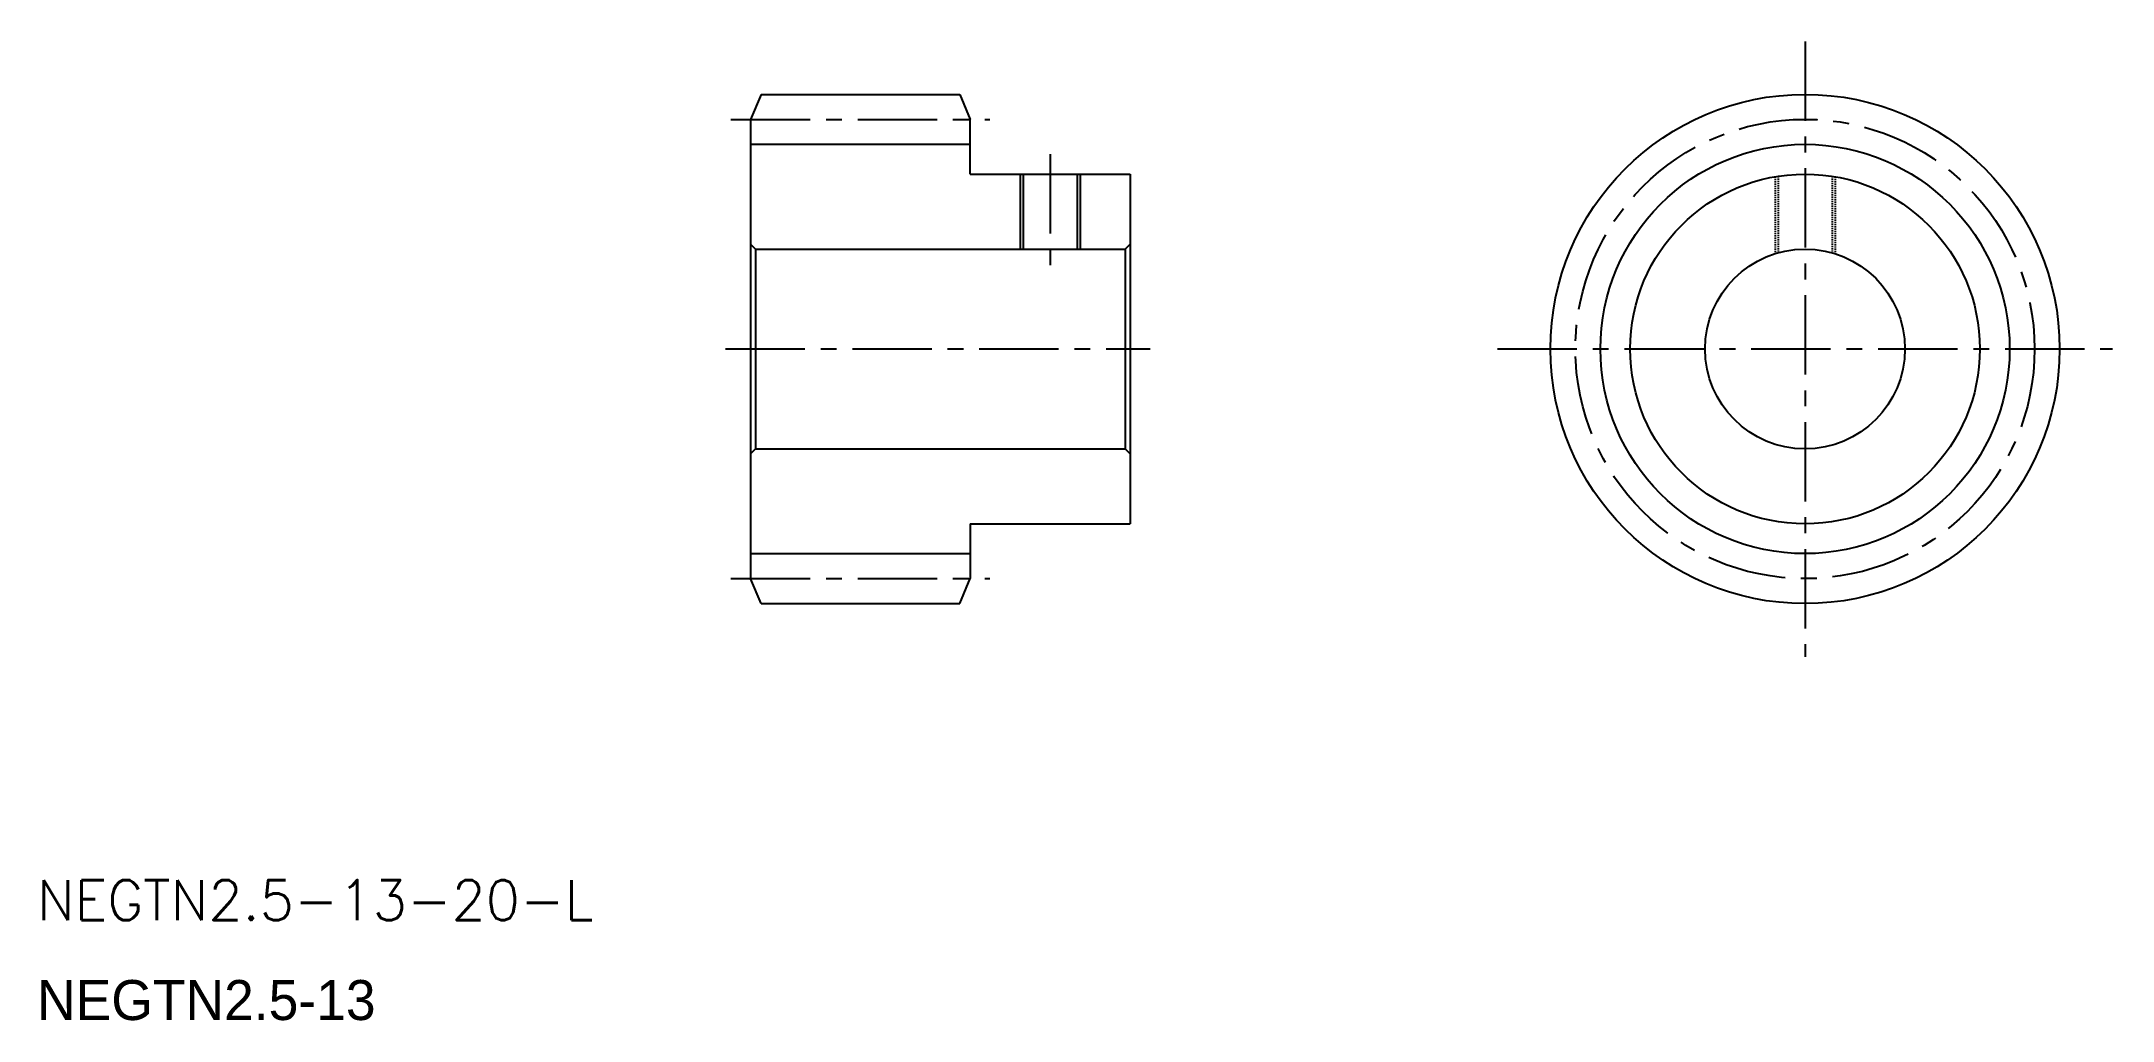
# Model space of a CAD drawing. Extents: x -52 to 156, y 103 to 201.
import ezdxf

# ---------------------------------------------------------------- set-up
doc = ezdxf.new("R2010")
doc.units = 0
doc.header["$LTSCALE"] = 0.25
doc.linetypes.add('CENTER', pattern=[50.8, 31.75, -6.35, 6.35, -6.35])
doc.linetypes.add('DASHED', pattern=[0.75, 0.5, -0.25])
doc.layers.get('0').update_dxf_attribs({"linetype": 'CONTINUOUS'})
doc.layers.add('CENTER', color=1, linetype='CENTER')
doc.styles.add('MISUMI', font='txt.shx')

msp = doc.modelspace()

# ---------------------------------------------------------------- linework, layer by layer
at = {"color": 7, "linetype": 'CONTINUOUS'}
for p, q in [((20.36, 195.98), (19.3, 193.48)), ((20.36, 195.98), (40.25, 195.98)), ((40.25, 195.98), (41.3, 193.48)), ((19.3, 193.48), (19.3, 147.52)), ((41.3, 188), (41.3, 193.48)), ((41.3, 188), (57.3, 188)), ((46.6, 188), (46.6, 180.5)), ((52, 188), (52, 180.5)), ((57.3, 188), (57.3, 153)), ((19.3, 181), (19.3, 160)), ((19.3, 181), (19.8, 180.5)), ((19.8, 180.5), (56.8, 180.5)), ((19.8, 180.5), (19.8, 160.5)), ((56.8, 180.5), (57.3, 181)), ((56.8, 180.5), (56.8, 160.5)), ((19.3, 172.75), (19.3, 172.75)), ((19.3, 170.5), (19.3, 170.5)), ((19.3, 160), (19.8, 160.5)), ((19.8, 160.5), (56.8, 160.5)), ((56.8, 160.5), (57.3, 160)), ((41.3, 153), (57.3, 153)), ((41.3, 153), (41.3, 147.52)), ((20.36, 145.02), (19.3, 147.52)), ((40.25, 145.02), (41.3, 147.52)), ((20.36, 145.02), (40.25, 145.02))]:
    msp.add_line(p, q, dxfattribs=at)
at = {"color": 3, "linetype": 'CONTINUOUS'}
for p, q in [((19.3, 190.98), (41.3, 190.98)), ((46.3, 188), (46.3, 180.5)), ((52.3, 188), (52.3, 180.5)), ((19.3, 150.02), (41.3, 150.02))]:
    msp.add_line(p, q, dxfattribs=at)
at = {"color": 3, "linetype": 'DASHED'}
for p, q in [((121.85, 187.74), (121.85, 180.04)), ((122.15, 187.79), (122.15, 180.12)), ((127.55, 187.79), (127.55, 180.12)), ((127.85, 187.74), (127.85, 180.04))]:
    msp.add_line(p, q, dxfattribs=at)
at = {"color": 7, "linetype": 'CONTINUOUS'}
for radius in [25.48, 17.5, 10]:
    msp.add_circle((124.85, 170.5), radius, dxfattribs=at)
at = {"color": 3, "linetype": 'CONTINUOUS'}
msp.add_circle((124.85, 170.5), 20.48, dxfattribs=at)
at = {"layer": 'CENTER', "color": 1, "linetype": 'CENTER'}
for p, q in [((124.85, 201.28), (124.85, 139.71)), ((17.34, 193.48), (43.26, 193.48)), ((49.3, 190), (49.3, 178.5)), ((16.8, 170.5), (59.3, 170.5)), ((94.07, 170.5), (155.63, 170.5)), ((17.34, 147.52), (43.26, 147.52))]:
    msp.add_line(p, q, dxfattribs=at)
msp.add_circle((124.85, 170.5), 22.98, dxfattribs=at)

# ---------------------------------------------------------------- texts
at = {"color": 7, "linetype": 'CONTINUOUS', "style": 'MISUMI'}
msp.add_text('NEGTN2.5-13-20-L', height=4, dxfattribs=at).set_placement((-52.11, 113.35))
at = {"color": 7, "linetype": 'CONTINUOUS'}
msp.add_text('NEGTN2.5-13', height=4, dxfattribs=at).set_placement((-52.11, 103.35))

doc.saveas('drawing.dxf')
